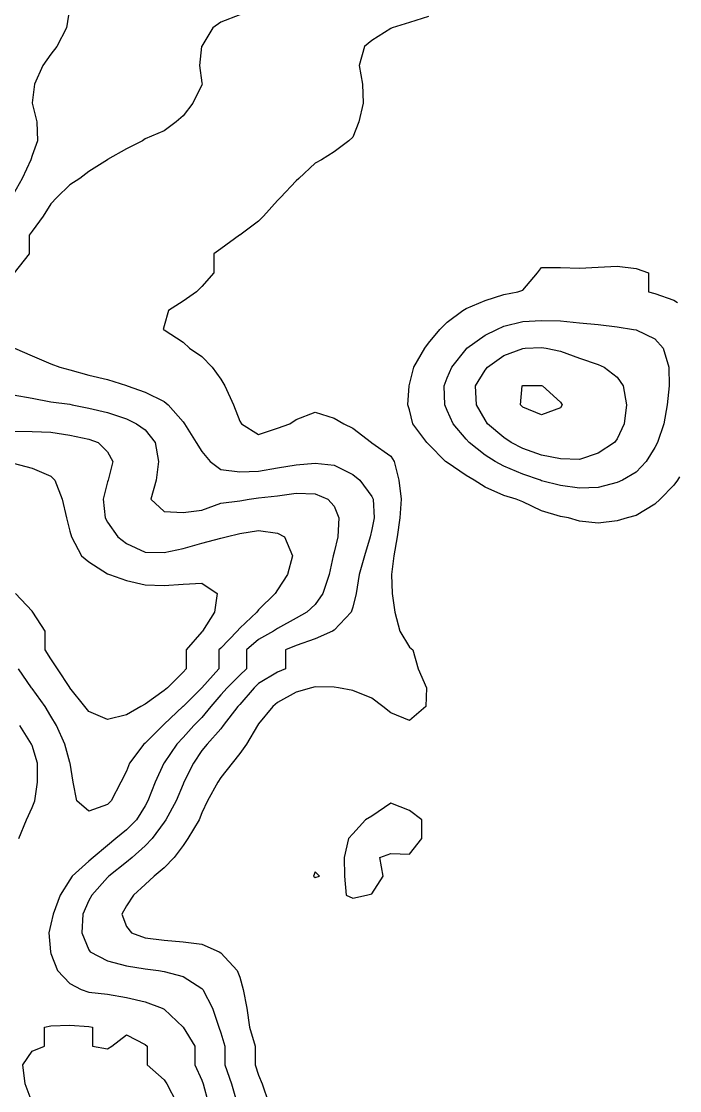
# Model space of a CAD drawing. Header units: inches. Extents: x 450896 to 463247, y 7386701 to 7399440.
# Drawn here: x 462187 to 463209, y 7389478 to 7391139 of the extents above; entities that cross this region are included whole.
import ezdxf

# ---------------------------------------------------------------- set-up
doc = ezdxf.new("R2010")
doc.units = ezdxf.units.IN
doc.header["$MEASUREMENT"] = 0

msp = doc.modelspace()

# ---------------------------------------------------------------- linework, layer by layer
for points, elevation in [([(462262, 7391158.4), (462257.5, 7391129.1), (462242.5, 7391099.8), (462233.3, 7391088), (462220.5, 7391070.6), (462207.9, 7391041.3), (462204, 7391012.2), (462204, 7391012), (462204, 7391011.9), (462211.5, 7390982.7), (462212.3, 7390953.4), (462204, 7390930.5), (462202.2, 7390924.1), (462188.9, 7390894.8), (462174.7, 7390870)], 60), ([(462526.2, 7391148.9), (462496.9, 7391137.9), (462484.4, 7391129.1), (462467.6, 7391100.6), (462467, 7391099.8), (462463.9, 7391070.6), (462467.6, 7391043.2), (462467.8, 7391041.3), (462467.6, 7391040.5), (462453.7, 7391012), (462438.3, 7390992), (462427.6, 7390982.7), (462409, 7390969), (462379.7, 7390956.3), (462375.5, 7390953.4), (462350.4, 7390940.8), (462321.2, 7390924.2), (462321.1, 7390924.1), (462291.9, 7390905.6), (462278.3, 7390894.8), (462262.6, 7390884.9), (462242.4, 7390865.6), (462233.3, 7390855.7), (462221.5, 7390836.3), (462204, 7390813.1), (462199.6, 7390807), (462199.6, 7390777.7), (462176.1, 7390748.4)], 40), ([(462819, 7391146.4), (462789.8, 7391137), (462762.7, 7391129.1), (462760.5, 7391128), (462731.2, 7391109.4), (462719.7, 7391099.8), (462711.7, 7391070.6), (462716.7, 7391041.3), (462717.6, 7391012), (462711, 7390982.7), (462701.9, 7390958.9), (462695.6, 7390953.4), (462672.6, 7390936.1), (462653.2, 7390924.1), (462643.3, 7390918.6), (462618.1, 7390894.8), (462614, 7390891.1), (462589.4, 7390865.6), (462584.7, 7390860.5), (462563, 7390836.3), (462555.5, 7390828.6), (462526.2, 7390807.1), (462526, 7390807), (462496.9, 7390785.5), (462486.2, 7390777.7), (462486.2, 7390748.4), (462467.6, 7390727.4), (462459.3, 7390719.1), (462438.3, 7390704.6), (462415.9, 7390689.8), (462409, 7390666), (462407.7, 7390660.5), (462409, 7390659.8), (462438.3, 7390640.9), (462448.3, 7390631.3), (462467.6, 7390618.3), (462483.5, 7390602), (462496.9, 7390583.1), (462503.3, 7390572.7), (462516.4, 7390543.4), (462526.2, 7390518.2), (462528.8, 7390514.1), (462555.5, 7390497.2), (462584.7, 7390507.2), (462604, 7390514.1), (462614, 7390520.5), (462643.3, 7390532.2), (462672.6, 7390522.9), (462687.6, 7390514.1), (462701.9, 7390507.1), (462730.9, 7390484.8), (462731.2, 7390484.6), (462760.5, 7390463.5), (462765.8, 7390455.5), (462773.3, 7390426.2), (462776.7, 7390397), (462774.6, 7390367.7), (462770.8, 7390338.4), (462765.2, 7390309.1), (462761.8, 7390279.8), (462762.9, 7390250.5), (462767, 7390221.2), (462774.9, 7390191.9), (462789.8, 7390166.9), (462794.7, 7390162.7), (462803, 7390133.4), (462816, 7390104.1), (462815.3, 7390074.8), (462789.8, 7390053.4), (462760.5, 7390065.1), (462748.2, 7390074.8), (462731.2, 7390087.6), (462701.9, 7390099.9), (462679.8, 7390104.1), (462672.6, 7390104.9), (462643.3, 7390105.3), (462637.5, 7390104.1), (462614, 7390097.3), (462584.7, 7390081), (462577.7, 7390074.8), (462555.5, 7390048.1), (462553.7, 7390045.5), (462537, 7390016.2), (462526.2, 7390002), (462514.4, 7389986.9), (462496.9, 7389964.5), (462492.5, 7389957.6), (462476.4, 7389928.4), (462467.6, 7389909.9), (462463.2, 7389899.1), (462445.8, 7389869.8), (462438.3, 7389859), (462424.3, 7389840.5), (462409, 7389824.4), (462393.6, 7389811.2), (462379.7, 7389798.7), (462361.5, 7389781.9), (462350.4, 7389765.3), (462343.1, 7389752.6), (462350.4, 7389733), (462358.1, 7389723.4), (462379.7, 7389715.7), (462409, 7389712.1), (462438.3, 7389709.2), (462467.6, 7389705.8), (462494.2, 7389694.1), (462496.9, 7389692.4), (462522.1, 7389664.8), (462526.2, 7389654.7), (462531.8, 7389635.5), (462537.3, 7389606.2), (462541.6, 7389576.9), (462550.2, 7389547.6), (462550.2, 7389518.3), (462555.5, 7389502.1), (462561.3, 7389489.1), (462571.1, 7389459.8)], 20), ([(463127.3, 7390367.7), (463111.9, 7390363), (463082.6, 7390359.5), (463053.3, 7390362.7), (463036.4, 7390367.7), (463024, 7390370.2), (462994.8, 7390378.6), (462965.5, 7390392.5), (462955, 7390397), (462936.2, 7390402.8), (462906.9, 7390415.7), (462890.3, 7390426.2), (462877.6, 7390433.7), (462848.3, 7390453.6), (462845.5, 7390455.5), (462819, 7390482.5), (462816.6, 7390484.8), (462795.1, 7390514.1), (462789.8, 7390535.4), (462787.1, 7390543.4), (462789, 7390572.7), (462789.8, 7390574.8), (462796.5, 7390602), (462813.4, 7390631.3), (462819, 7390639.1), (462836.6, 7390660.5), (462848.3, 7390671.5), (462872.4, 7390689.8), (462877.6, 7390693.2), (462906.9, 7390705.6), (462936.2, 7390714.5), (462957.6, 7390719.1), (462965.5, 7390721.4), (462988.1, 7390748.4), (462994.8, 7390756.4), (463024, 7390756.7), (463053.3, 7390755.6), (463082.6, 7390757.4), (463111.9, 7390758.5), (463141.2, 7390755.2), (463160.8, 7390748.4), (463160.8, 7390719.1), (463170.5, 7390716.5), (463199.8, 7390705.7), (463205.8, 7390702.5)], 20), ([(463120, 7390426.2), (463111.9, 7390422.5), (463082.6, 7390415), (463053.3, 7390414.1), (463024, 7390418.2), (462994.8, 7390425.6), (462993, 7390426.2), (462965.5, 7390435.6), (462936.2, 7390448.2), (462922.6, 7390455.5), (462906.9, 7390465.1), (462882.4, 7390484.8), (462877.6, 7390489.9), (462857.7, 7390514.1), (462848.3, 7390534.7), (462844.3, 7390543.4), (462843.4, 7390572.7), (462848.3, 7390585.2), (462855.2, 7390602), (462877.6, 7390630), (462878.9, 7390631.3), (462906.9, 7390651.8), (462925.4, 7390660.5), (462936.2, 7390665.4), (462965.5, 7390673), (462994.8, 7390674.6), (463024, 7390673.8), (463053.3, 7390670.5), (463082.6, 7390668.2), (463111.9, 7390664.7), (463137.4, 7390660.5), (463141.2, 7390659.8), (463170.5, 7390645.7), (463183.3, 7390631.3), (463192.2, 7390602), (463192.5, 7390572.7), (463189.6, 7390543.4), (463184.6, 7390514.1), (463174.8, 7390484.8), (463170.5, 7390476.9), (463156.9, 7390455.5), (463141.2, 7390438.9), (463120, 7390426.2)], 40), ([(462176.8, 7390631.3), (462204, 7390619.5), (462233.3, 7390607.2), (462247.3, 7390602), (462262.6, 7390597.8), (462291.9, 7390589.7), (462321.2, 7390582.6), (462350.4, 7390573.2), (462351.7, 7390572.7), (462379.7, 7390563.1), (462409, 7390548.7), (462415, 7390543.4), (462438.3, 7390517.1), (462440.6, 7390514.1), (462458.5, 7390484.8), (462467.6, 7390471.1), (462480.3, 7390455.5), (462496.9, 7390443.2), (462526.2, 7390439.5), (462555.5, 7390440.2), (462584.7, 7390445.4), (462614, 7390450.4), (462643.3, 7390453), (462672.6, 7390449.9), (462701.9, 7390435.2), (462712.5, 7390426.2), (462731.2, 7390401.2), (462733.4, 7390397), (462734.8, 7390367.7), (462731.2, 7390349.9), (462728.9, 7390338.4), (462719.7, 7390309.1), (462711.5, 7390279.8), (462707.1, 7390250.5), (462701.9, 7390229.3), (462699.4, 7390221.2), (462672.6, 7390193.4), (462670.2, 7390191.9), (462643.3, 7390179.9), (462614, 7390169.7), (462597.2, 7390162.7), (462597.2, 7390133.4), (462584.7, 7390128.3), (462555.5, 7390110.4), (462548.7, 7390104.1), (462526.2, 7390078.1), (462523.2, 7390074.8), (462500.8, 7390045.5), (462496.9, 7390040.1), (462475.9, 7390016.2), (462467.6, 7390006.3), (462454.8, 7389986.9), (462439.8, 7389957.6), (462438.3, 7389954.2), (462427.5, 7389928.4), (462411.8, 7389899.1), (462409, 7389895), (462390.3, 7389869.8), (462379.7, 7389858.7), (462359.3, 7389840.5), (462350.4, 7389833.2), (462323.3, 7389811.2), (462321.2, 7389809.1), (462296.6, 7389781.9), (462291.9, 7389773.7), (462282.6, 7389752.6), (462281.5, 7389723.4), (462291.9, 7389697.2), (462294.4, 7389694.1), (462321.2, 7389679.8), (462350.4, 7389672), (462379.7, 7389667.6), (462400, 7389664.8), (462409, 7389663.2), (462438.3, 7389655.5), (462467.6, 7389637), (462468.9, 7389635.5), (462484.2, 7389606.2), (462493.9, 7389576.9), (462496.9, 7389567.9), (462503.2, 7389547.6), (462503.2, 7389518.3), (462513.3, 7389489.1), (462521.7, 7389459.8)], 40), ([(463107.8, 7390484.8), (463082.6, 7390468.3), (463053.3, 7390458.5), (463024, 7390459.3), (462994.8, 7390465.1), (462965.5, 7390475.4), (462947.4, 7390484.8), (462936.2, 7390492.6), (462911, 7390514.1), (462906.9, 7390519.9), (462893.5, 7390543.4), (462892, 7390572.7), (462906.9, 7390597.3), (462910.7, 7390602), (462936.2, 7390619.9), (462965.5, 7390631.1), (462969, 7390631.3), (462994.8, 7390632.4), (463001.9, 7390631.3), (463024, 7390626.5), (463053.3, 7390616), (463082.6, 7390606), (463091.9, 7390602), (463111.9, 7390586.3), (463121.4, 7390572.7), (463126.5, 7390543.4), (463123, 7390514.1), (463111.9, 7390490.8), (463107.8, 7390484.8)], 60), ([(463026.7, 7390543.4), (463024, 7390538.9), (462994.8, 7390527.7), (462965.5, 7390539.6), (462961.9, 7390543.4), (462964.5, 7390572.7), (462965.5, 7390573.4), (462994.8, 7390573.2), (462996.2, 7390572.7), (463024, 7390547.6), (463026.7, 7390543.4)], 80), ([(462174.7, 7390558.8), (462204, 7390553.6), (462233.3, 7390548.1), (462262.6, 7390544.2), (462266.2, 7390543.4), (462291.9, 7390538.1), (462321.2, 7390531.7), (462350.4, 7390521.7), (462366.3, 7390514.1), (462379.7, 7390504.3), (462395.2, 7390484.8), (462400.2, 7390455.5), (462396.7, 7390426.2), (462388.4, 7390397), (462409, 7390377.6), (462438.3, 7390376.1), (462467.6, 7390380), (462496.9, 7390390.5), (462526.2, 7390394.5), (462541, 7390397), (462555.5, 7390399.2), (462584.7, 7390402.3), (462614, 7390406.3), (462643.3, 7390405.4), (462663.1, 7390397), (462672.6, 7390385.9), (462680.3, 7390367.7), (462678.5, 7390338.4), (462672.6, 7390314.4), (462671.3, 7390309.1), (462665.1, 7390279.8), (462655.4, 7390250.5), (462643.3, 7390233.3), (462630.6, 7390221.2), (462614, 7390212.2), (462584.7, 7390195.9), (462578.7, 7390191.9), (462555.5, 7390179.1), (462536.7, 7390162.7), (462536.7, 7390133.4), (462526.2, 7390123.6), (462506.8, 7390104.1), (462496.9, 7390093), (462481.6, 7390074.8), (462467.6, 7390058), (462455, 7390045.5), (462438.3, 7390026.7), (462428.7, 7390016.2), (462409, 7389987.4), (462408.7, 7389986.9), (462395.1, 7389957.6), (462383.9, 7389928.4), (462379.7, 7389920.4), (462365.9, 7389899.1), (462350.4, 7389883.4), (462334, 7389869.8), (462321.2, 7389859.1), (462298.9, 7389840.5), (462291.9, 7389834.5), (462266.3, 7389811.2), (462262.6, 7389805.9), (462247.9, 7389781.9), (462236.9, 7389752.6), (462233.3, 7389736.6), (462230, 7389723.4), (462232.4, 7389694.1), (462233.3, 7389691.4), (462243.4, 7389664.8), (462262.6, 7389644.7), (462280.2, 7389635.5), (462291.9, 7389631), (462321.2, 7389628), (462350.4, 7389622.8), (462379.7, 7389616.3), (462406.1, 7389606.2), (462409, 7389604.8), (462438.3, 7389576.9), (462438.3, 7389576.9), (462456.4, 7389547.6), (462456.4, 7389518.3), (462467.6, 7389494.4), (462469.5, 7389489.1), (462477.3, 7389459.8)], 60), ([(462174.7, 7390502.7), (462204, 7390502), (462233.3, 7390501), (462262.6, 7390496.5), (462291.9, 7390490.2), (462306.6, 7390484.8), (462321.2, 7390470.3), (462329.2, 7390455.5), (462321.9, 7390426.2), (462321.2, 7390423.8), (462314.3, 7390397), (462317.3, 7390367.7), (462321.2, 7390360.9), (462337.3, 7390338.4), (462350.4, 7390328), (462379.7, 7390314.8), (462409, 7390314.3), (462438.3, 7390320.4), (462467.6, 7390328.6), (462496.9, 7390336.3), (462505, 7390338.4), (462526.2, 7390343.3), (462555.5, 7390348.3), (462584.7, 7390344.3), (462595.8, 7390338.4), (462608.2, 7390309.1), (462600.5, 7390279.8), (462584.7, 7390256.3), (462581.2, 7390250.5), (462555.5, 7390225.1), (462552.7, 7390221.2), (462526.2, 7390196.3), (462522.5, 7390191.9), (462496.9, 7390165.7), (462494.1, 7390162.7), (462494.1, 7390133.4), (462467.7, 7390104.1), (462467.6, 7390104), (462438.3, 7390075.1), (462437.9, 7390074.8), (462409, 7390047.5), (462406.7, 7390045.5), (462379.7, 7390018.2), (462377.4, 7390016.2), (462355.2, 7389986.9), (462350.4, 7389974.2), (462341.6, 7389957.6), (462326.6, 7389928.4), (462321.2, 7389922.6), (462291.9, 7389912.5), (462273.7, 7389928.4), (462267.6, 7389957.6), (462263, 7389986.9), (462262.6, 7389987.9), (462254.7, 7390016.2), (462241.7, 7390045.5), (462233.3, 7390059.9), (462224.3, 7390074.8), (462204, 7390102.9), (462203.1, 7390104.1), (462182.9, 7390133.4)], 80), ([(462174.7, 7390452.7), (462204, 7390445.2), (462233.3, 7390432.8), (462239.4, 7390426.2), (462250.6, 7390397), (462257.3, 7390367.7), (462262.6, 7390347.1), (462265, 7390338.4), (462280.8, 7390309.1), (462291.9, 7390299.5), (462321.2, 7390281.1), (462324.2, 7390279.8), (462350.4, 7390270.4), (462379.7, 7390263.7), (462409, 7390262.9), (462438.3, 7390265), (462467.6, 7390266.6), (462491.5, 7390250.5), (462487.3, 7390221.2), (462468.7, 7390191.9), (462467.6, 7390190.7), (462443.2, 7390162.7), (462443.2, 7390133.4), (462438.3, 7390128.4), (462414, 7390104.1), (462409, 7390099.6), (462379.7, 7390078.7), (462372.7, 7390074.8), (462350.4, 7390061.7), (462321.2, 7390054.8), (462291.9, 7390067.2), (462285.7, 7390074.8), (462262.9, 7390104.1), (462262.6, 7390104.5), (462243.3, 7390133.4), (462233.3, 7390148.8), (462224.6, 7390162.7), (462224.6, 7390191.9), (462205.2, 7390221.2), (462204, 7390223.1), (462178.1, 7390250.5)], 100), ([(463208.8, 7390431.3), (463205.6, 7390426.2), (463199.8, 7390418.8), (463178.9, 7390397), (463170.5, 7390389.1), (463141.2, 7390371.6), (463127.3, 7390367.7)], 20), ([(462183.5, 7389869.8), (462195.4, 7389899.1), (462204, 7389918), (462208.5, 7389928.4), (462212.3, 7389957.6), (462212.5, 7389986.9), (462204, 7390014.3), (462203.2, 7390016.2), (462185, 7390045.5)], 60), ([(462204, 7389460), (462193.2, 7389489.1), (462189.9, 7389518.3), (462204, 7389539.7), (462223.4, 7389547.6), (462223.4, 7389576.9), (462233.3, 7389579.2), (462262.6, 7389580.2), (462291.9, 7389578), (462297.9, 7389576.9), (462297.9, 7389547.6), (462321.2, 7389543.2), (462327.6, 7389547.6), (462350.4, 7389564.9), (462379.7, 7389549.8), (462382.6, 7389547.6), (462382.6, 7389518.3), (462409, 7389495), (462413.4, 7389489.1), (462428.1, 7389459.8)], 80)]:
    msp.add_lwpolyline(points, dxfattribs=dict(elevation=elevation))
for points in [[(462701.9, 7389777), (462723.2, 7389781.9), (462731.2, 7389784.2), (462748.9, 7389811.2), (462743.7, 7389840.5), (462760.5, 7389846.5), (462789.8, 7389845.5), (462809.1, 7389869.8), (462809, 7389899.1), (462789.8, 7389913.3), (462760.5, 7389925), (462731.2, 7389904.5), (462721.5, 7389899.1), (462701.9, 7389876.9), (462695.1, 7389869.8), (462688.5, 7389840.5), (462688.9, 7389811.2), (462691.3, 7389781.9), (462701.9, 7389777)], [(462643.3, 7389809.1), (462650, 7389811.2), (462643.3, 7389818.3), (462640.6, 7389811.2), (462643.3, 7389809.1)]]:
    msp.add_lwpolyline(points)

doc.saveas('drawing.dxf')
